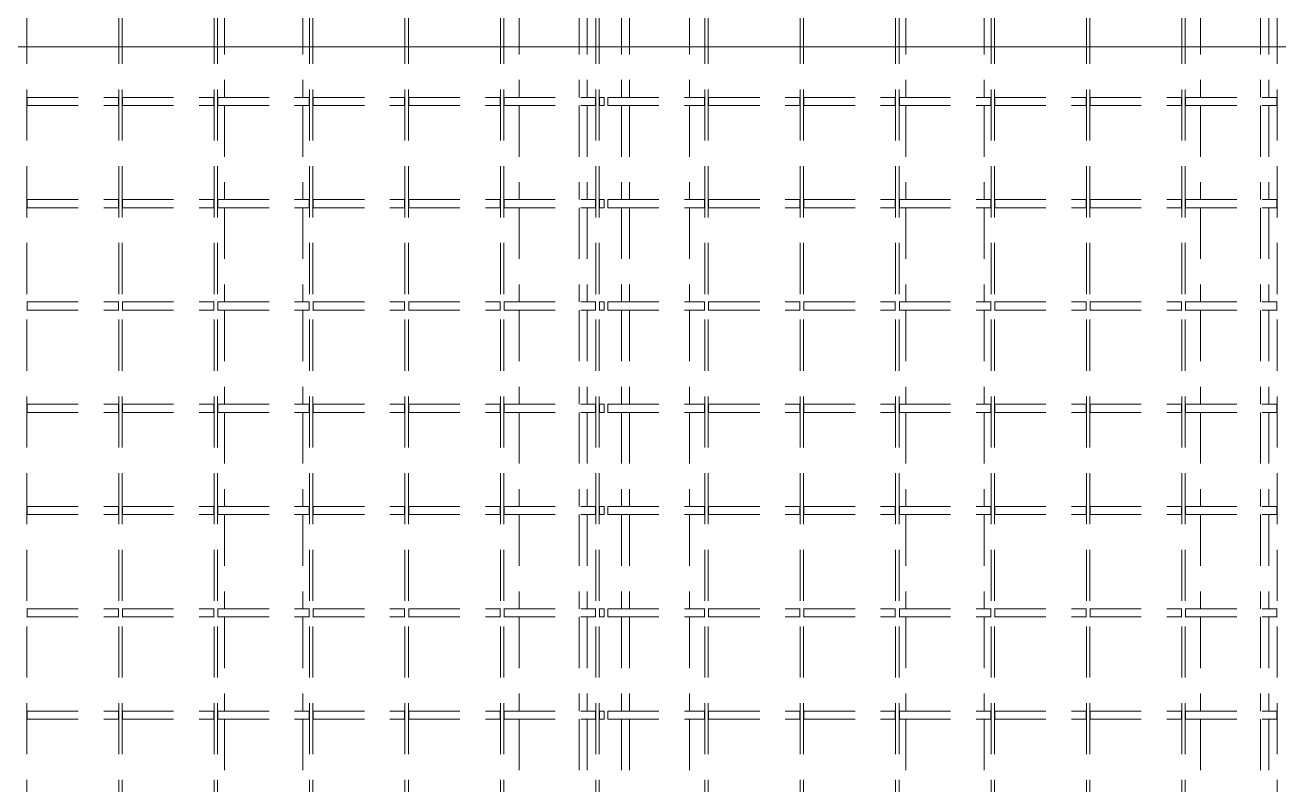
# Model space of a CAD drawing. Extents: x 28911 to 70911, y -59 to 29641.
# Drawn here: x 47923 to 49763, y 20180 to 21295 of the extents above; entities that cross this region are included whole.
import ezdxf
from ezdxf.lldxf.tags import DXFTag

# ---------------------------------------------------------------- set-up
doc = ezdxf.new("R2010")
doc.units = 0
doc.header["$LTSCALE"] = 300
doc.header["$MEASUREMENT"] = 0
doc.linetypes.add('HIDDEN', pattern=[0.375, 0.25, -0.125])
for name, color, linetype, lineweight in [('20 CENTERLINE 0.05', 6, 'CENTER', 9), ('23 CONTINUA 0.35', 4, 'Continuous', 35), ('31 NASCOSTA 0.18', 3, 'HIDDEN', 18)]:
    doc.layers.add(name, color=color, linetype=linetype, lineweight=lineweight)
tags = doc.linetypes.add('CENTER', pattern=[2, 1.25, -0.25, 0.25, -0.25]).pattern_tags.tags
tags[10:11] = [DXFTag(74, 4), DXFTag(75, 0), DXFTag(340, '0'), DXFTag(46, 1.0), DXFTag(50, 0.0), DXFTag(44, 0.0), DXFTag(45, 0.0)]
tags[8:9] = [DXFTag(74, 4), DXFTag(75, 0), DXFTag(340, '0'), DXFTag(46, 1.0), DXFTag(50, 0.0), DXFTag(44, 0.0), DXFTag(45, 0.0)]
tags[6:7] = [DXFTag(74, 4), DXFTag(75, 0), DXFTag(340, '0'), DXFTag(46, 1.0), DXFTag(50, 0.0), DXFTag(44, 0.0), DXFTag(45, 0.0)]
tags[4:5] = [DXFTag(74, 4), DXFTag(75, 0), DXFTag(340, '0'), DXFTag(46, 1.0), DXFTag(50, 0.0), DXFTag(44, 0.0), DXFTag(45, 0.0)]

# ---------------------------------------------------------------- blocks, each defined once
blk = doc.blocks.new('A$C46c43aaa')
at = {"layer": '31 NASCOSTA 0.18', "color": 253}
for p, q in [((-1847.5, -1600), (-1847.5, 1600)), ((-1712.5, -1600), (-1712.5, 1600)), ((-1707.5, -1600), (-1707.5, 1600)), ((-1572.5, -1600), (-1572.5, 1600)), ((-1567.5, -1600), (-1567.5, 1600)), ((-1432.5, -1600), (-1432.5, 1600)), ((-1427.5, -1600), (-1427.5, 1600)), ((-1292.5, -1600), (-1292.5, 1600)), ((-1287.5, -1600), (-1287.5, 1600)), ((-1152.5, -1600), (-1152.5, 1600)), ((-1147.5, -1600), (-1147.5, 1600)), ((-1012.5, -1600), (-1012.5, 1600)), ((-1007.5, -1600), (-1007.5, 1600)), ((-852.5, -1600), (-852.5, 1600)), ((-847.5, -1600), (-847.5, 1600)), ((-712.5, -1600), (-712.5, 1600)), ((-707.5, -1600), (-707.5, 1600)), ((-572.5, -1600), (-572.5, 1600)), ((-567.5, -1600), (-567.5, 1600)), ((-432.5, -1600), (-432.5, 1600)), ((-427.5, -1600), (-427.5, 1600)), ((-292.5, -1600), (-292.5, 1600)), ((-287.5, -1600), (-287.5, 1600)), ((-152.5, -1600), (-152.5, 1600)), ((-147.5, -1600), (-147.5, 1600)), ((-12.5, -1600), (-12.5, 1600)), ((-1557.5, 64), (-1557.5, -74)), ((-1442.5, 64), (-1442.5, -74)), ((-1125, 64), (-1125, -74)), ((-1037, 64), (-1037, -74)), ((-1025, 64), (-1025, -74)), ((-975, 64), (-975, -74)), ((-963, 64), (-963, -74)), ((-875, 64), (-875, -74)), ((-557.5, 64), (-557.5, -74)), ((-442.5, 64), (-442.5, -74)), ((-125, 64), (-125, -74)), ((-37, 64), (-37, -74)), ((-25, 64), (-25, -74)), ((-1847, -74), (-1847.5, -74)), ((-1847.5, -86), (-1847, -86)), ((-1847, -86), (-1847, -74)), ((-1847, -74), (-1713, -74)), ((-1847, -86), (-1713, -86)), ((-1713, -86), (-1713, -74)), ((-1712.5, -74), (-1713, -74)), ((-1713, -86), (-1712.5, -86)), ((-1707, -74), (-1707.5, -74)), ((-1707.5, -86), (-1707, -86)), ((-1707, -86), (-1707, -74)), ((-1707, -74), (-1573, -74)), ((-1707, -86), (-1573, -86)), ((-1573, -86), (-1573, -74)), ((-1572.5, -74), (-1573, -74)), ((-1573, -86), (-1572.5, -86)), ((-1567, -74), (-1567.5, -74)), ((-1567.5, -86), (-1567, -86)), ((-1567, -86), (-1567, -74)), ((-1567, -74), (-1433, -74)), ((-1567, -86), (-1433, -86)), ((-1557.5, -86), (-1557.5, -224)), ((-1442.5, -86), (-1442.5, -224)), ((-1433, -86), (-1433, -74)), ((-1432.5, -74), (-1433, -74)), ((-1433, -86), (-1432.5, -86)), ((-1427, -74), (-1427.5, -74)), ((-1427.5, -86), (-1427, -86)), ((-1427, -86), (-1427, -74)), ((-1427, -74), (-1293, -74)), ((-1427, -86), (-1293, -86)), ((-1293, -86), (-1293, -74)), ((-1292.5, -74), (-1293, -74)), ((-1293, -86), (-1292.5, -86)), ((-1287, -74), (-1287.5, -74)), ((-1287.5, -86), (-1287, -86)), ((-1287, -86), (-1287, -74)), ((-1287, -74), (-1153, -74)), ((-1287, -86), (-1153, -86)), ((-1153, -86), (-1153, -74)), ((-1152.5, -74), (-1153, -74)), ((-1153, -86), (-1152.5, -86)), ((-1147, -74), (-1147.5, -74)), ((-1147.5, -86), (-1147, -86)), ((-1147, -86), (-1147, -74)), ((-1147, -74), (-1013, -74)), ((-1147, -86), (-1013, -86)), ((-1125, -86), (-1125, -224)), ((-1037, -86), (-1037, -224)), ((-1025, -86), (-1025, -224)), ((-1013, -86), (-1013, -74)), ((-1012.5, -74), (-1013, -74)), ((-1013, -86), (-1012.5, -86)), ((-1007, -74), (-1007.5, -74)), ((-1007.5, -86), (-1007, -86)), ((-1007, -74), (-1000, -74)), ((-1007, -86), (-1007, -74)), ((-1007, -86), (-1000, -86)), ((-1000, -86), (-1000, -74)), ((-995, -86), (-995, -74)), ((-995, -74), (-853, -74)), ((-995, -86), (-853, -86)), ((-975, -86), (-975, -224)), ((-963, -86), (-963, -224)), ((-875, -86), (-875, -224)), ((-853, -86), (-853, -74)), ((-852.5, -74), (-853, -74)), ((-853, -86), (-852.5, -86)), ((-847, -74), (-847.5, -74)), ((-847.5, -86), (-847, -86)), ((-847, -86), (-847, -74)), ((-847, -74), (-713, -74)), ((-847, -86), (-713, -86)), ((-713, -86), (-713, -74)), ((-712.5, -74), (-713, -74)), ((-713, -86), (-712.5, -86)), ((-707, -74), (-707.5, -74)), ((-707.5, -86), (-707, -86)), ((-707, -86), (-707, -74)), ((-707, -74), (-573, -74)), ((-707, -86), (-573, -86)), ((-573, -86), (-573, -74)), ((-572.5, -74), (-573, -74)), ((-573, -86), (-572.5, -86)), ((-567, -74), (-567.5, -74)), ((-567.5, -86), (-567, -86)), ((-567, -86), (-567, -74)), ((-567, -74), (-433, -74)), ((-567, -86), (-433, -86)), ((-557.5, -86), (-557.5, -224)), ((-442.5, -86), (-442.5, -224)), ((-433, -86), (-433, -74)), ((-432.5, -74), (-433, -74)), ((-433, -86), (-432.5, -86)), ((-427, -74), (-427.5, -74)), ((-427.5, -86), (-427, -86)), ((-427, -86), (-427, -74)), ((-427, -74), (-293, -74)), ((-427, -86), (-293, -86)), ((-293, -86), (-293, -74)), ((-292.5, -74), (-293, -74)), ((-293, -86), (-292.5, -86)), ((-287, -74), (-287.5, -74)), ((-287.5, -86), (-287, -86)), ((-287, -86), (-287, -74)), ((-287, -74), (-153, -74)), ((-287, -86), (-153, -86)), ((-153, -86), (-153, -74)), ((-152.5, -74), (-153, -74)), ((-153, -86), (-152.5, -86)), ((-147, -74), (-147.5, -74)), ((-147.5, -86), (-147, -86)), ((-147, -86), (-147, -74)), ((-147, -74), (-13, -74)), ((-147, -86), (-13, -86)), ((-125, -86), (-125, -224)), ((-37, -86), (-37, -224)), ((-25, -86), (-25, -224)), ((-13, -86), (-13, -74)), ((-12.5, -74), (-13, -74)), ((-13, -86), (-12.5, -86)), ((-1847, -224), (-1847.5, -224)), ((-1847.5, -236), (-1847, -236)), ((-1847, -236), (-1847, -224)), ((-1847, -224), (-1713, -224)), ((-1847, -236), (-1713, -236)), ((-1713, -236), (-1713, -224)), ((-1712.5, -224), (-1713, -224)), ((-1713, -236), (-1712.5, -236)), ((-1707, -224), (-1707.5, -224)), ((-1707.5, -236), (-1707, -236)), ((-1707, -236), (-1707, -224)), ((-1707, -224), (-1573, -224)), ((-1707, -236), (-1573, -236)), ((-1573, -236), (-1573, -224)), ((-1572.5, -224), (-1573, -224)), ((-1573, -236), (-1572.5, -236)), ((-1567, -224), (-1567.5, -224)), ((-1567.5, -236), (-1567, -236)), ((-1567, -236), (-1567, -224)), ((-1567, -224), (-1433, -224)), ((-1567, -236), (-1433, -236)), ((-1557.5, -236), (-1557.5, -374)), ((-1442.5, -236), (-1442.5, -374)), ((-1433, -236), (-1433, -224)), ((-1432.5, -224), (-1433, -224)), ((-1433, -236), (-1432.5, -236)), ((-1427, -224), (-1427.5, -224)), ((-1427.5, -236), (-1427, -236)), ((-1427, -236), (-1427, -224)), ((-1427, -224), (-1293, -224)), ((-1427, -236), (-1293, -236)), ((-1293, -236), (-1293, -224)), ((-1292.5, -224), (-1293, -224)), ((-1293, -236), (-1292.5, -236)), ((-1287, -224), (-1287.5, -224)), ((-1287.5, -236), (-1287, -236)), ((-1287, -236), (-1287, -224)), ((-1287, -224), (-1153, -224)), ((-1287, -236), (-1153, -236)), ((-1153, -236), (-1153, -224)), ((-1152.5, -224), (-1153, -224)), ((-1153, -236), (-1152.5, -236)), ((-1147, -224), (-1147.5, -224)), ((-1147.5, -236), (-1147, -236)), ((-1147, -236), (-1147, -224)), ((-1147, -224), (-1013, -224)), ((-1147, -236), (-1013, -236)), ((-1125, -236), (-1125, -374)), ((-1037, -236), (-1037, -374)), ((-1025, -236), (-1025, -374)), ((-1013, -236), (-1013, -224)), ((-1012.5, -224), (-1013, -224)), ((-1013, -236), (-1012.5, -236)), ((-1007, -224), (-1007.5, -224)), ((-1007.5, -236), (-1007, -236)), ((-1007, -224), (-1000, -224)), ((-1007, -236), (-1007, -224)), ((-1007, -236), (-1000, -236)), ((-1000, -236), (-1000, -224)), ((-995, -236), (-995, -224)), ((-995, -224), (-853, -224)), ((-995, -236), (-853, -236)), ((-975, -236), (-975, -374)), ((-963, -236), (-963, -374)), ((-875, -236), (-875, -374)), ((-853, -236), (-853, -224)), ((-852.5, -224), (-853, -224)), ((-853, -236), (-852.5, -236)), ((-847, -224), (-847.5, -224)), ((-847.5, -236), (-847, -236)), ((-847, -236), (-847, -224)), ((-847, -224), (-713, -224)), ((-847, -236), (-713, -236)), ((-713, -236), (-713, -224)), ((-712.5, -224), (-713, -224)), ((-713, -236), (-712.5, -236)), ((-707, -224), (-707.5, -224)), ((-707.5, -236), (-707, -236)), ((-707, -236), (-707, -224)), ((-707, -224), (-573, -224)), ((-707, -236), (-573, -236)), ((-573, -236), (-573, -224)), ((-572.5, -224), (-573, -224)), ((-573, -236), (-572.5, -236)), ((-567, -224), (-567.5, -224)), ((-567.5, -236), (-567, -236)), ((-567, -236), (-567, -224)), ((-567, -224), (-433, -224)), ((-567, -236), (-433, -236)), ((-557.5, -236), (-557.5, -374)), ((-442.5, -236), (-442.5, -374)), ((-433, -236), (-433, -224)), ((-432.5, -224), (-433, -224)), ((-433, -236), (-432.5, -236)), ((-427, -224), (-427.5, -224)), ((-427.5, -236), (-427, -236)), ((-427, -236), (-427, -224)), ((-427, -224), (-293, -224)), ((-427, -236), (-293, -236)), ((-293, -236), (-293, -224)), ((-292.5, -224), (-293, -224)), ((-293, -236), (-292.5, -236)), ((-287, -224), (-287.5, -224)), ((-287.5, -236), (-287, -236)), ((-287, -236), (-287, -224)), ((-287, -224), (-153, -224)), ((-287, -236), (-153, -236)), ((-153, -236), (-153, -224)), ((-152.5, -224), (-153, -224)), ((-153, -236), (-152.5, -236)), ((-147, -224), (-147.5, -224)), ((-147.5, -236), (-147, -236)), ((-147, -236), (-147, -224)), ((-147, -224), (-13, -224)), ((-147, -236), (-13, -236)), ((-125, -236), (-125, -374)), ((-37, -236), (-37, -374)), ((-25, -236), (-25, -374)), ((-13, -236), (-13, -224)), ((-12.5, -224), (-13, -224)), ((-13, -236), (-12.5, -236)), ((-1847, -374), (-1847.5, -374)), ((-1847.5, -386), (-1847, -386)), ((-1847, -386), (-1847, -374)), ((-1847, -374), (-1713, -374)), ((-1847, -386), (-1713, -386)), ((-1713, -386), (-1713, -374)), ((-1712.5, -374), (-1713, -374)), ((-1713, -386), (-1712.5, -386)), ((-1707, -374), (-1707.5, -374)), ((-1707.5, -386), (-1707, -386)), ((-1707, -386), (-1707, -374)), ((-1707, -374), (-1573, -374)), ((-1707, -386), (-1573, -386)), ((-1573, -386), (-1573, -374)), ((-1572.5, -374), (-1573, -374)), ((-1573, -386), (-1572.5, -386)), ((-1567, -374), (-1567.5, -374)), ((-1567.5, -386), (-1567, -386)), ((-1567, -386), (-1567, -374)), ((-1567, -374), (-1433, -374)), ((-1567, -386), (-1433, -386)), ((-1557.5, -386), (-1557.5, -524)), ((-1442.5, -386), (-1442.5, -524)), ((-1433, -386), (-1433, -374)), ((-1432.5, -374), (-1433, -374)), ((-1433, -386), (-1432.5, -386)), ((-1427, -374), (-1427.5, -374)), ((-1427.5, -386), (-1427, -386)), ((-1427, -386), (-1427, -374)), ((-1427, -374), (-1293, -374)), ((-1427, -386), (-1293, -386)), ((-1293, -386), (-1293, -374)), ((-1292.5, -374), (-1293, -374)), ((-1293, -386), (-1292.5, -386)), ((-1287, -374), (-1287.5, -374)), ((-1287.5, -386), (-1287, -386)), ((-1287, -386), (-1287, -374)), ((-1287, -374), (-1153, -374)), ((-1287, -386), (-1153, -386)), ((-1153, -386), (-1153, -374)), ((-1152.5, -374), (-1153, -374)), ((-1153, -386), (-1152.5, -386)), ((-1147, -374), (-1147.5, -374)), ((-1147.5, -386), (-1147, -386)), ((-1147, -386), (-1147, -374)), ((-1147, -374), (-1013, -374)), ((-1147, -386), (-1013, -386)), ((-1125, -386), (-1125, -524)), ((-1037, -386), (-1037, -524)), ((-1025, -386), (-1025, -524)), ((-1013, -386), (-1013, -374)), ((-1012.5, -374), (-1013, -374)), ((-1013, -386), (-1012.5, -386)), ((-1007, -374), (-1007.5, -374)), ((-1007.5, -386), (-1007, -386)), ((-1007, -374), (-1000, -374)), ((-1007, -386), (-1007, -374)), ((-1007, -386), (-1000, -386)), ((-1000, -386), (-1000, -374)), ((-995, -386), (-995, -374)), ((-995, -374), (-853, -374)), ((-995, -386), (-853, -386)), ((-975, -386), (-975, -524)), ((-963, -386), (-963, -524)), ((-875, -386), (-875, -524)), ((-853, -386), (-853, -374)), ((-852.5, -374), (-853, -374)), ((-853, -386), (-852.5, -386)), ((-847, -374), (-847.5, -374)), ((-847.5, -386), (-847, -386)), ((-847, -386), (-847, -374)), ((-847, -374), (-713, -374)), ((-847, -386), (-713, -386)), ((-713, -386), (-713, -374)), ((-712.5, -374), (-713, -374)), ((-713, -386), (-712.5, -386)), ((-707, -374), (-707.5, -374)), ((-707.5, -386), (-707, -386)), ((-707, -386), (-707, -374)), ((-707, -374), (-573, -374)), ((-707, -386), (-573, -386)), ((-573, -386), (-573, -374)), ((-572.5, -374), (-573, -374)), ((-573, -386), (-572.5, -386)), ((-567, -374), (-567.5, -374)), ((-567.5, -386), (-567, -386)), ((-567, -386), (-567, -374)), ((-567, -374), (-433, -374)), ((-567, -386), (-433, -386)), ((-557.5, -386), (-557.5, -524)), ((-442.5, -386), (-442.5, -524)), ((-433, -386), (-433, -374)), ((-432.5, -374), (-433, -374)), ((-433, -386), (-432.5, -386)), ((-427, -374), (-427.5, -374)), ((-427.5, -386), (-427, -386)), ((-427, -386), (-427, -374)), ((-427, -374), (-293, -374)), ((-427, -386), (-293, -386)), ((-293, -386), (-293, -374)), ((-292.5, -374), (-293, -374)), ((-293, -386), (-292.5, -386)), ((-287, -374), (-287.5, -374)), ((-287.5, -386), (-287, -386)), ((-287, -386), (-287, -374)), ((-287, -374), (-153, -374)), ((-287, -386), (-153, -386)), ((-153, -386), (-153, -374)), ((-152.5, -374), (-153, -374)), ((-153, -386), (-152.5, -386)), ((-147, -374), (-147.5, -374)), ((-147.5, -386), (-147, -386)), ((-147, -386), (-147, -374)), ((-147, -374), (-13, -374)), ((-147, -386), (-13, -386)), ((-125, -386), (-125, -524)), ((-37, -386), (-37, -524)), ((-25, -386), (-25, -524)), ((-13, -386), (-13, -374)), ((-12.5, -374), (-13, -374)), ((-13, -386), (-12.5, -386)), ((-1847, -524), (-1847.5, -524)), ((-1847, -536), (-1847, -524)), ((-1847, -524), (-1713, -524)), ((-1713, -536), (-1713, -524)), ((-1712.5, -524), (-1713, -524)), ((-1707, -524), (-1707.5, -524)), ((-1707, -536), (-1707, -524)), ((-1707, -524), (-1573, -524)), ((-1573, -536), (-1573, -524)), ((-1572.5, -524), (-1573, -524)), ((-1567, -524), (-1567.5, -524)), ((-1567, -536), (-1567, -524)), ((-1567, -524), (-1433, -524)), ((-1433, -536), (-1433, -524)), ((-1432.5, -524), (-1433, -524)), ((-1427, -524), (-1427.5, -524)), ((-1427, -536), (-1427, -524)), ((-1427, -524), (-1293, -524)), ((-1293, -536), (-1293, -524)), ((-1292.5, -524), (-1293, -524)), ((-1287, -524), (-1287.5, -524)), ((-1287, -536), (-1287, -524)), ((-1287, -524), (-1153, -524)), ((-1153, -536), (-1153, -524)), ((-1152.5, -524), (-1153, -524)), ((-1147, -524), (-1147.5, -524)), ((-1147, -536), (-1147, -524)), ((-1147, -524), (-1013, -524)), ((-1013, -536), (-1013, -524)), ((-1012.5, -524), (-1013, -524)), ((-1007, -524), (-1007.5, -524)), ((-1007, -524), (-1000, -524)), ((-1007, -536), (-1007, -524)), ((-1000, -536), (-1000, -524)), ((-995, -536), (-995, -524)), ((-995, -524), (-853, -524)), ((-853, -536), (-853, -524)), ((-852.5, -524), (-853, -524)), ((-847, -524), (-847.5, -524)), ((-847, -536), (-847, -524)), ((-847, -524), (-713, -524)), ((-713, -536), (-713, -524)), ((-712.5, -524), (-713, -524)), ((-707, -524), (-707.5, -524)), ((-707, -536), (-707, -524)), ((-707, -524), (-573, -524)), ((-573, -536), (-573, -524)), ((-572.5, -524), (-573, -524)), ((-567, -524), (-567.5, -524)), ((-567, -536), (-567, -524)), ((-567, -524), (-433, -524)), ((-433, -536), (-433, -524)), ((-432.5, -524), (-433, -524)), ((-427, -524), (-427.5, -524)), ((-427, -536), (-427, -524)), ((-427, -524), (-293, -524)), ((-293, -536), (-293, -524)), ((-292.5, -524), (-293, -524)), ((-287, -524), (-287.5, -524)), ((-287, -536), (-287, -524)), ((-287, -524), (-153, -524)), ((-153, -536), (-153, -524)), ((-152.5, -524), (-153, -524)), ((-147, -524), (-147.5, -524)), ((-147, -536), (-147, -524)), ((-147, -524), (-13, -524)), ((-13, -536), (-13, -524)), ((-12.5, -524), (-13, -524)), ((-1847.5, -536), (-1847, -536)), ((-1847, -536), (-1713, -536)), ((-1713, -536), (-1712.5, -536)), ((-1707.5, -536), (-1707, -536)), ((-1707, -536), (-1573, -536)), ((-1573, -536), (-1572.5, -536)), ((-1567.5, -536), (-1567, -536)), ((-1567, -536), (-1433, -536)), ((-1557.5, -536), (-1557.5, -674)), ((-1442.5, -536), (-1442.5, -674)), ((-1433, -536), (-1432.5, -536)), ((-1427.5, -536), (-1427, -536)), ((-1427, -536), (-1293, -536)), ((-1293, -536), (-1292.5, -536)), ((-1287.5, -536), (-1287, -536)), ((-1287, -536), (-1153, -536)), ((-1153, -536), (-1152.5, -536)), ((-1147.5, -536), (-1147, -536)), ((-1147, -536), (-1013, -536)), ((-1125, -536), (-1125, -674)), ((-1037, -536), (-1037, -674)), ((-1025, -536), (-1025, -674)), ((-1013, -536), (-1012.5, -536)), ((-1007.5, -536), (-1007, -536)), ((-1007, -536), (-1000, -536)), ((-995, -536), (-853, -536)), ((-975, -536), (-975, -674)), ((-963, -536), (-963, -674)), ((-875, -536), (-875, -674)), ((-853, -536), (-852.5, -536)), ((-847.5, -536), (-847, -536)), ((-847, -536), (-713, -536)), ((-713, -536), (-712.5, -536)), ((-707.5, -536), (-707, -536)), ((-707, -536), (-573, -536)), ((-573, -536), (-572.5, -536)), ((-567.5, -536), (-567, -536)), ((-567, -536), (-433, -536)), ((-557.5, -536), (-557.5, -674)), ((-442.5, -536), (-442.5, -674)), ((-433, -536), (-432.5, -536)), ((-427.5, -536), (-427, -536)), ((-427, -536), (-293, -536)), ((-293, -536), (-292.5, -536)), ((-287.5, -536), (-287, -536)), ((-287, -536), (-153, -536)), ((-153, -536), (-152.5, -536)), ((-147.5, -536), (-147, -536)), ((-147, -536), (-13, -536)), ((-125, -536), (-125, -674)), ((-37, -536), (-37, -674)), ((-25, -536), (-25, -674)), ((-13, -536), (-12.5, -536)), ((-1847, -674), (-1847.5, -674)), ((-1847, -686), (-1847, -674)), ((-1847, -674), (-1713, -674)), ((-1713, -686), (-1713, -674)), ((-1712.5, -674), (-1713, -674)), ((-1707, -674), (-1707.5, -674)), ((-1707, -686), (-1707, -674)), ((-1707, -674), (-1573, -674)), ((-1573, -686), (-1573, -674)), ((-1572.5, -674), (-1573, -674)), ((-1567, -674), (-1567.5, -674)), ((-1567, -686), (-1567, -674)), ((-1567, -674), (-1433, -674)), ((-1433, -686), (-1433, -674)), ((-1432.5, -674), (-1433, -674)), ((-1427, -674), (-1427.5, -674)), ((-1427, -686), (-1427, -674)), ((-1427, -674), (-1293, -674)), ((-1293, -686), (-1293, -674)), ((-1292.5, -674), (-1293, -674)), ((-1287, -674), (-1287.5, -674)), ((-1287, -686), (-1287, -674)), ((-1287, -674), (-1153, -674)), ((-1153, -686), (-1153, -674)), ((-1152.5, -674), (-1153, -674)), ((-1147, -674), (-1147.5, -674)), ((-1147, -686), (-1147, -674)), ((-1147, -674), (-1013, -674)), ((-1013, -686), (-1013, -674)), ((-1012.5, -674), (-1013, -674)), ((-1007, -674), (-1007.5, -674)), ((-1007, -686), (-1007, -674)), ((-1007, -674), (-1000, -674)), ((-1000, -686), (-1000, -674)), ((-995, -686), (-995, -674)), ((-995, -674), (-853, -674)), ((-853, -686), (-853, -674)), ((-852.5, -674), (-853, -674)), ((-847, -674), (-847.5, -674)), ((-847, -686), (-847, -674)), ((-847, -674), (-713, -674)), ((-713, -686), (-713, -674)), ((-712.5, -674), (-713, -674)), ((-707, -674), (-707.5, -674)), ((-707, -686), (-707, -674)), ((-707, -674), (-573, -674)), ((-573, -686), (-573, -674)), ((-572.5, -674), (-573, -674)), ((-567, -674), (-567.5, -674)), ((-567, -686), (-567, -674)), ((-567, -674), (-433, -674)), ((-433, -686), (-433, -674)), ((-432.5, -674), (-433, -674)), ((-427, -674), (-427.5, -674)), ((-427, -686), (-427, -674)), ((-427, -674), (-293, -674)), ((-293, -686), (-293, -674)), ((-292.5, -674), (-293, -674)), ((-287, -674), (-287.5, -674)), ((-287, -686), (-287, -674)), ((-287, -674), (-153, -674)), ((-153, -686), (-153, -674)), ((-152.5, -674), (-153, -674)), ((-147, -674), (-147.5, -674)), ((-147, -686), (-147, -674)), ((-147, -674), (-13, -674)), ((-13, -686), (-13, -674)), ((-12.5, -674), (-13, -674)), ((-1847.5, -686), (-1847, -686)), ((-1847, -686), (-1713, -686)), ((-1713, -686), (-1712.5, -686)), ((-1707.5, -686), (-1707, -686)), ((-1707, -686), (-1573, -686)), ((-1573, -686), (-1572.5, -686)), ((-1567.5, -686), (-1567, -686)), ((-1567, -686), (-1433, -686)), ((-1557.5, -686), (-1557.5, -824)), ((-1442.5, -686), (-1442.5, -824)), ((-1433, -686), (-1432.5, -686)), ((-1427.5, -686), (-1427, -686)), ((-1427, -686), (-1293, -686)), ((-1293, -686), (-1292.5, -686)), ((-1287.5, -686), (-1287, -686)), ((-1287, -686), (-1153, -686)), ((-1153, -686), (-1152.5, -686)), ((-1147.5, -686), (-1147, -686)), ((-1147, -686), (-1013, -686)), ((-1125, -686), (-1125, -824)), ((-1037, -686), (-1037, -824)), ((-1025, -686), (-1025, -824)), ((-1013, -686), (-1012.5, -686)), ((-1007.5, -686), (-1007, -686)), ((-1007, -686), (-1000, -686)), ((-995, -686), (-853, -686)), ((-975, -686), (-975, -824)), ((-963, -686), (-963, -824)), ((-875, -686), (-875, -824)), ((-853, -686), (-852.5, -686)), ((-847.5, -686), (-847, -686)), ((-847, -686), (-713, -686)), ((-713, -686), (-712.5, -686)), ((-707.5, -686), (-707, -686)), ((-707, -686), (-573, -686)), ((-573, -686), (-572.5, -686)), ((-567.5, -686), (-567, -686)), ((-567, -686), (-433, -686)), ((-557.5, -686), (-557.5, -824)), ((-442.5, -686), (-442.5, -824)), ((-433, -686), (-432.5, -686)), ((-427.5, -686), (-427, -686)), ((-427, -686), (-293, -686)), ((-293, -686), (-292.5, -686)), ((-287.5, -686), (-287, -686)), ((-287, -686), (-153, -686)), ((-153, -686), (-152.5, -686)), ((-147.5, -686), (-147, -686)), ((-147, -686), (-13, -686)), ((-125, -686), (-125, -824)), ((-37, -686), (-37, -824)), ((-25, -686), (-25, -824)), ((-13, -686), (-12.5, -686)), ((-1847, -824), (-1847.5, -824)), ((-1847, -836), (-1847, -824)), ((-1847, -824), (-1713, -824)), ((-1713, -836), (-1713, -824)), ((-1712.5, -824), (-1713, -824)), ((-1707, -824), (-1707.5, -824)), ((-1707, -836), (-1707, -824)), ((-1707, -824), (-1573, -824)), ((-1573, -836), (-1573, -824)), ((-1572.5, -824), (-1573, -824)), ((-1567, -824), (-1567.5, -824)), ((-1567, -836), (-1567, -824)), ((-1567, -824), (-1433, -824)), ((-1433, -836), (-1433, -824)), ((-1432.5, -824), (-1433, -824)), ((-1427, -824), (-1427.5, -824)), ((-1427, -836), (-1427, -824)), ((-1427, -824), (-1293, -824)), ((-1293, -836), (-1293, -824)), ((-1292.5, -824), (-1293, -824)), ((-1287, -824), (-1287.5, -824)), ((-1287, -836), (-1287, -824)), ((-1287, -824), (-1153, -824)), ((-1153, -836), (-1153, -824)), ((-1152.5, -824), (-1153, -824)), ((-1147, -824), (-1147.5, -824)), ((-1147, -836), (-1147, -824)), ((-1147, -824), (-1013, -824)), ((-1013, -836), (-1013, -824)), ((-1012.5, -824), (-1013, -824)), ((-1007, -824), (-1007.5, -824)), ((-1007, -824), (-1000, -824)), ((-1007, -836), (-1007, -824)), ((-1000, -836), (-1000, -824)), ((-995, -836), (-995, -824)), ((-995, -824), (-853, -824)), ((-853, -836), (-853, -824)), ((-852.5, -824), (-853, -824)), ((-847, -824), (-847.5, -824)), ((-847, -836), (-847, -824)), ((-847, -824), (-713, -824)), ((-713, -836), (-713, -824)), ((-712.5, -824), (-713, -824)), ((-707, -824), (-707.5, -824)), ((-707, -836), (-707, -824)), ((-707, -824), (-573, -824)), ((-573, -836), (-573, -824)), ((-572.5, -824), (-573, -824)), ((-567, -824), (-567.5, -824)), ((-567, -836), (-567, -824)), ((-567, -824), (-433, -824)), ((-433, -836), (-433, -824)), ((-432.5, -824), (-433, -824)), ((-427, -824), (-427.5, -824)), ((-427, -836), (-427, -824)), ((-427, -824), (-293, -824)), ((-293, -836), (-293, -824)), ((-292.5, -824), (-293, -824)), ((-287, -824), (-287.5, -824)), ((-287, -836), (-287, -824)), ((-287, -824), (-153, -824)), ((-153, -836), (-153, -824)), ((-152.5, -824), (-153, -824)), ((-147, -824), (-147.5, -824)), ((-147, -836), (-147, -824)), ((-147, -824), (-13, -824)), ((-13, -836), (-13, -824)), ((-12.5, -824), (-13, -824)), ((-1847.5, -836), (-1847, -836)), ((-1847, -836), (-1713, -836)), ((-1713, -836), (-1712.5, -836)), ((-1707.5, -836), (-1707, -836)), ((-1707, -836), (-1573, -836)), ((-1573, -836), (-1572.5, -836)), ((-1567.5, -836), (-1567, -836)), ((-1567, -836), (-1433, -836)), ((-1557.5, -836), (-1557.5, -974)), ((-1442.5, -836), (-1442.5, -974)), ((-1433, -836), (-1432.5, -836)), ((-1427.5, -836), (-1427, -836)), ((-1427, -836), (-1293, -836)), ((-1293, -836), (-1292.5, -836)), ((-1287.5, -836), (-1287, -836)), ((-1287, -836), (-1153, -836)), ((-1153, -836), (-1152.5, -836)), ((-1147.5, -836), (-1147, -836)), ((-1147, -836), (-1013, -836)), ((-1125, -836), (-1125, -974)), ((-1037, -836), (-1037, -974)), ((-1025, -836), (-1025, -974)), ((-1013, -836), (-1012.5, -836)), ((-1007.5, -836), (-1007, -836)), ((-1007, -836), (-1000, -836)), ((-995, -836), (-853, -836)), ((-975, -836), (-975, -974)), ((-963, -836), (-963, -974)), ((-875, -836), (-875, -974)), ((-853, -836), (-852.5, -836)), ((-847.5, -836), (-847, -836)), ((-847, -836), (-713, -836)), ((-713, -836), (-712.5, -836)), ((-707.5, -836), (-707, -836)), ((-707, -836), (-573, -836)), ((-573, -836), (-572.5, -836)), ((-567.5, -836), (-567, -836)), ((-567, -836), (-433, -836)), ((-557.5, -836), (-557.5, -974)), ((-442.5, -836), (-442.5, -974)), ((-433, -836), (-432.5, -836)), ((-427.5, -836), (-427, -836)), ((-427, -836), (-293, -836)), ((-293, -836), (-292.5, -836)), ((-287.5, -836), (-287, -836)), ((-287, -836), (-153, -836)), ((-153, -836), (-152.5, -836)), ((-147.5, -836), (-147, -836)), ((-147, -836), (-13, -836)), ((-125, -836), (-125, -974)), ((-37, -836), (-37, -974)), ((-25, -836), (-25, -974)), ((-13, -836), (-12.5, -836)), ((-1847, -974), (-1847.5, -974)), ((-1847, -986), (-1847, -974)), ((-1847, -974), (-1713, -974)), ((-1713, -986), (-1713, -974)), ((-1712.5, -974), (-1713, -974)), ((-1707, -974), (-1707.5, -974)), ((-1707, -986), (-1707, -974)), ((-1707, -974), (-1573, -974)), ((-1573, -986), (-1573, -974)), ((-1572.5, -974), (-1573, -974)), ((-1567, -974), (-1567.5, -974)), ((-1567, -986), (-1567, -974)), ((-1567, -974), (-1433, -974)), ((-1433, -986), (-1433, -974)), ((-1432.5, -974), (-1433, -974)), ((-1427, -974), (-1427.5, -974)), ((-1427, -986), (-1427, -974)), ((-1427, -974), (-1293, -974)), ((-1293, -986), (-1293, -974)), ((-1292.5, -974), (-1293, -974)), ((-1287, -974), (-1287.5, -974)), ((-1287, -986), (-1287, -974)), ((-1287, -974), (-1153, -974)), ((-1153, -986), (-1153, -974)), ((-1152.5, -974), (-1153, -974)), ((-1147, -974), (-1147.5, -974)), ((-1147, -986), (-1147, -974)), ((-1147, -974), (-1013, -974)), ((-1013, -986), (-1013, -974)), ((-1012.5, -974), (-1013, -974)), ((-1007, -974), (-1007.5, -974)), ((-1007, -974), (-1000, -974)), ((-1007, -986), (-1007, -974)), ((-1000, -986), (-1000, -974)), ((-995, -986), (-995, -974)), ((-995, -974), (-853, -974)), ((-853, -986), (-853, -974)), ((-852.5, -974), (-853, -974)), ((-847, -974), (-847.5, -974)), ((-847, -986), (-847, -974)), ((-847, -974), (-713, -974)), ((-713, -986), (-713, -974)), ((-712.5, -974), (-713, -974)), ((-707, -974), (-707.5, -974)), ((-707, -986), (-707, -974)), ((-707, -974), (-573, -974)), ((-573, -986), (-573, -974)), ((-572.5, -974), (-573, -974)), ((-567, -974), (-567.5, -974)), ((-567, -986), (-567, -974)), ((-567, -974), (-433, -974)), ((-433, -986), (-433, -974)), ((-432.5, -974), (-433, -974)), ((-427, -974), (-427.5, -974)), ((-427, -986), (-427, -974)), ((-427, -974), (-293, -974)), ((-293, -986), (-293, -974)), ((-292.5, -974), (-293, -974)), ((-287, -974), (-287.5, -974)), ((-287, -986), (-287, -974)), ((-287, -974), (-153, -974)), ((-153, -986), (-153, -974)), ((-152.5, -974), (-153, -974)), ((-147, -974), (-147.5, -974)), ((-147, -986), (-147, -974)), ((-147, -974), (-13, -974)), ((-13, -986), (-13, -974)), ((-12.5, -974), (-13, -974)), ((-1847.5, -986), (-1847, -986)), ((-1847, -986), (-1713, -986)), ((-1713, -986), (-1712.5, -986)), ((-1707.5, -986), (-1707, -986)), ((-1707, -986), (-1573, -986)), ((-1573, -986), (-1572.5, -986)), ((-1567.5, -986), (-1567, -986)), ((-1567, -986), (-1433, -986)), ((-1557.5, -986), (-1557.5, -1124)), ((-1442.5, -986), (-1442.5, -1124)), ((-1433, -986), (-1432.5, -986)), ((-1427.5, -986), (-1427, -986)), ((-1427, -986), (-1293, -986)), ((-1293, -986), (-1292.5, -986)), ((-1287.5, -986), (-1287, -986)), ((-1287, -986), (-1153, -986)), ((-1153, -986), (-1152.5, -986)), ((-1147.5, -986), (-1147, -986)), ((-1147, -986), (-1013, -986)), ((-1125, -986), (-1125, -1124)), ((-1037, -986), (-1037, -1124)), ((-1025, -986), (-1025, -1124)), ((-1013, -986), (-1012.5, -986)), ((-1007.5, -986), (-1007, -986)), ((-1007, -986), (-1000, -986)), ((-995, -986), (-853, -986)), ((-975, -986), (-975, -1124)), ((-963, -986), (-963, -1124)), ((-875, -986), (-875, -1124)), ((-853, -986), (-852.5, -986)), ((-847.5, -986), (-847, -986)), ((-847, -986), (-713, -986)), ((-713, -986), (-712.5, -986)), ((-707.5, -986), (-707, -986)), ((-707, -986), (-573, -986)), ((-573, -986), (-572.5, -986)), ((-567.5, -986), (-567, -986)), ((-567, -986), (-433, -986)), ((-557.5, -986), (-557.5, -1124)), ((-442.5, -986), (-442.5, -1124)), ((-433, -986), (-432.5, -986)), ((-427.5, -986), (-427, -986)), ((-427, -986), (-293, -986)), ((-293, -986), (-292.5, -986)), ((-287.5, -986), (-287, -986)), ((-287, -986), (-153, -986)), ((-153, -986), (-152.5, -986)), ((-147.5, -986), (-147, -986)), ((-147, -986), (-13, -986)), ((-125, -986), (-125, -1124)), ((-37, -986), (-37, -1124)), ((-25, -986), (-25, -1124)), ((-13, -986), (-12.5, -986))]:
    blk.add_line(p, q, dxfattribs=at)

msp = doc.modelspace()

# ---------------------------------------------------------------- linework, layer by layer
at = {"layer": '20 CENTERLINE 0.05'}
msp.add_line((42272.732, 21262.689), (60272.732, 21262.689), dxfattribs=at)

# ---------------------------------------------------------------- block references
at = {"layer": '23 CONTINUA 0.35'}
msp.add_blockref('A$C46c43aaa', (49772.732, 21262.689), dxfattribs=at)

doc.saveas('drawing.dxf')
